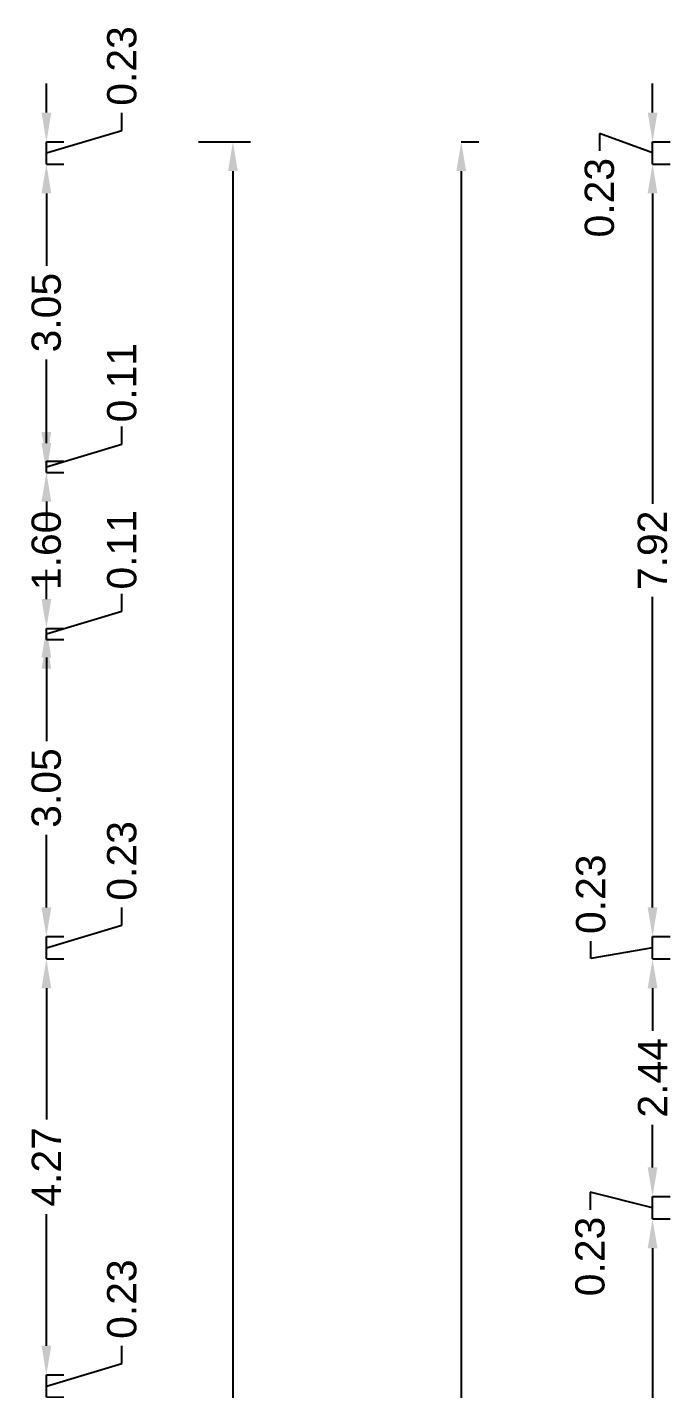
# Model space of a CAD drawing. Header units: metres. Extents: x -278 to 15491, y -352 to 277.
# Drawn here: x 15311.69 to 15318.31, y -310.71 to -296.75 of the extents above; entities that cross this region are included whole.
import ezdxf

# ---------------------------------------------------------------- set-up
doc = ezdxf.new("R2010")
doc.units = ezdxf.units.M
doc.header["$MEASUREMENT"] = 0
doc.layers.add('0 @ 1', color=7, linetype='Continuous')
doc.styles.get("Standard").update_dxf_attribs({"font": 'arial.ttf'})
doc.dimstyles.new('Annotative', dxfattribs={"dimscale": 0, "dimtxt": 0.3, "dimasz": 0.3, "dimexe": 0.18, "dimexo": 0.0625, "dimgap": 0.09, "dimtad": 0, "dimzin": 0, "dimdsep": 46, "dimtxsty": 'Standard', "dimcen": 0.09, "dimadec": 0, "dimazin": 0, "dimtfac": 1, "dimtofl": 0, "dimtmove": 0, "dimatfit": 3, "dimfxl": 0, "dimtolj": 1, "dimtzin": 0, "dimarcsym": 0})

# ---------------------------------------------------------------- blocks, each defined once
blk = doc.blocks.new('*D37')
at = {"color": 0, "lineweight": -2, "ltscale": 10}
for p, q in [((15311.889, -310.272), (15311.889, -309.972)), ((15312.664, -310.454), (15312.664, -310.274)), ((15311.889, -310.686), (15312.664, -310.454)), ((15311.889, -310.572), (15312.069, -310.572)), ((15311.889, -310.8), (15311.889, -310.572)), ((15311.889, -310.8), (15312.069, -310.8)), ((15311.889, -311.1), (15311.889, -311.4))]:
    blk.add_line(p, q, dxfattribs=at)
at = {"color": 0, "lineweight": 0, "ltscale": 10}
for points in [[(15311.839, -310.272), (15311.939, -310.272), (15311.889, -310.572)], [(15311.839, -311.1), (15311.939, -311.1), (15311.889, -310.8)]]:
    blk.add_solid(points, dxfattribs=at)
at = {"layer": 'Defpoints', "color": 0, "lineweight": 0, "ltscale": 10}
for p in [(15311.889, -310.572), (15311.889, -310.572), (15311.889, -310.8)]:
    blk.add_point(p, dxfattribs=at)
at = {"color": 0, "lineweight": 0, "ltscale": 10, "insert": (15312.664, -309.794), "char_height": 0.3, "attachment_point": 5, "rotation": 90}
blk.add_mtext('\\A1;0.23', dxfattribs=at)
blk = doc.blocks.new('*D38')
at = {"color": 0, "lineweight": -2, "ltscale": 10}
for p, q in [((15311.889, -306.305), (15312.069, -306.305)), ((15311.889, -306.605), (15311.889, -307.953)), ((15311.889, -310.272), (15311.889, -308.924)), ((15311.889, -310.572), (15312.069, -310.572))]:
    blk.add_line(p, q, dxfattribs=at)
at = {"color": 0, "lineweight": 0, "ltscale": 10}
for points in [[(15311.839, -306.605), (15311.939, -306.605), (15311.889, -306.305)], [(15311.839, -310.272), (15311.939, -310.272), (15311.889, -310.572)]]:
    blk.add_solid(points, dxfattribs=at)
at = {"layer": 'Defpoints', "color": 0, "lineweight": 0, "ltscale": 10}
for p in [(15311.889, -306.305), (15311.889, -306.305), (15311.889, -310.572)]:
    blk.add_point(p, dxfattribs=at)
at = {"color": 0, "lineweight": 0, "ltscale": 10, "insert": (15311.889, -308.438), "char_height": 0.3, "attachment_point": 5, "rotation": 90}
blk.add_mtext('\\A1;4.27', dxfattribs=at)
blk = doc.blocks.new('*D39')
at = {"color": 0, "lineweight": -2, "ltscale": 10}
for p, q in [((15311.889, -305.776), (15311.889, -305.476)), ((15312.664, -305.958), (15312.664, -305.778)), ((15311.889, -306.191), (15312.664, -305.958)), ((15311.889, -306.076), (15312.069, -306.076)), ((15311.889, -306.305), (15311.889, -306.076)), ((15311.889, -306.305), (15312.069, -306.305)), ((15311.889, -306.605), (15311.889, -306.905))]:
    blk.add_line(p, q, dxfattribs=at)
at = {"color": 0, "lineweight": 0, "ltscale": 10}
for points in [[(15311.839, -305.776), (15311.939, -305.776), (15311.889, -306.076)], [(15311.839, -306.605), (15311.939, -306.605), (15311.889, -306.305)]]:
    blk.add_solid(points, dxfattribs=at)
at = {"layer": 'Defpoints', "color": 0, "lineweight": 0, "ltscale": 10}
for p in [(15311.889, -306.076), (15311.889, -306.076), (15311.889, -306.305)]:
    blk.add_point(p, dxfattribs=at)
at = {"color": 0, "lineweight": 0, "ltscale": 10, "insert": (15312.664, -305.299), "char_height": 0.3, "attachment_point": 5, "rotation": 90}
blk.add_mtext('\\A1;0.23', dxfattribs=at)
blk = doc.blocks.new('*D40')
at = {"color": 0, "lineweight": -2, "ltscale": 10}
for p, q in [((15311.889, -303.029), (15312.069, -303.029)), ((15311.889, -303.329), (15311.889, -304.072)), ((15311.889, -305.776), (15311.889, -305.033)), ((15311.889, -306.076), (15312.069, -306.076))]:
    blk.add_line(p, q, dxfattribs=at)
at = {"color": 0, "lineweight": 0, "ltscale": 10}
for points in [[(15311.839, -303.329), (15311.939, -303.329), (15311.889, -303.029)], [(15311.839, -305.776), (15311.939, -305.776), (15311.889, -306.076)]]:
    blk.add_solid(points, dxfattribs=at)
at = {"layer": 'Defpoints', "color": 0, "lineweight": 0, "ltscale": 10}
for p in [(15311.889, -303.029), (15311.889, -303.029), (15311.889, -306.076)]:
    blk.add_point(p, dxfattribs=at)
at = {"color": 0, "lineweight": 0, "ltscale": 10, "insert": (15311.889, -304.552), "char_height": 0.3, "attachment_point": 5, "rotation": 90}
blk.add_mtext('\\A1;3.05', dxfattribs=at)
blk = doc.blocks.new('*D41')
at = {"color": 0, "lineweight": -2, "ltscale": 10}
for p, q in [((15311.889, -302.614), (15311.889, -302.314)), ((15312.664, -302.739), (15312.664, -302.559)), ((15311.889, -302.971), (15312.664, -302.739)), ((15311.889, -302.914), (15312.069, -302.914)), ((15311.889, -303.029), (15311.889, -302.914)), ((15311.889, -303.029), (15312.069, -303.029)), ((15311.889, -303.329), (15311.889, -303.629))]:
    blk.add_line(p, q, dxfattribs=at)
at = {"color": 0, "lineweight": 0, "ltscale": 10}
for points in [[(15311.839, -302.614), (15311.939, -302.614), (15311.889, -302.914)], [(15311.839, -303.329), (15311.939, -303.329), (15311.889, -303.029)]]:
    blk.add_solid(points, dxfattribs=at)
at = {"layer": 'Defpoints', "color": 0, "lineweight": 0, "ltscale": 10}
for p in [(15311.889, -302.914), (15311.889, -302.914), (15311.889, -303.029)]:
    blk.add_point(p, dxfattribs=at)
at = {"color": 0, "lineweight": 0, "ltscale": 10, "insert": (15312.664, -302.108), "char_height": 0.3, "attachment_point": 5, "rotation": 90}
blk.add_mtext('\\A1;0.11', dxfattribs=at)
blk = doc.blocks.new('*D42')
at = {"color": 0, "lineweight": -2, "ltscale": 10}
for p, q in [((15311.889, -301.014), (15311.889, -300.714)), ((15311.889, -301.314), (15312.069, -301.314)), ((15311.889, -302.914), (15312.069, -302.914)), ((15311.889, -303.214), (15311.889, -303.514))]:
    blk.add_line(p, q, dxfattribs=at)
at = {"color": 0, "lineweight": 0, "ltscale": 10}
for points in [[(15311.839, -301.014), (15311.939, -301.014), (15311.889, -301.314)], [(15311.839, -303.214), (15311.939, -303.214), (15311.889, -302.914)]]:
    blk.add_solid(points, dxfattribs=at)
at = {"layer": 'Defpoints', "color": 0, "lineweight": 0, "ltscale": 10}
for p in [(15311.889, -301.314), (15311.889, -301.314), (15311.889, -302.914)]:
    blk.add_point(p, dxfattribs=at)
at = {"color": 0, "lineweight": 0, "ltscale": 10, "insert": (15311.889, -302.114), "char_height": 0.3, "attachment_point": 5, "rotation": 90}
blk.add_mtext('\\A1;1.60', dxfattribs=at)
blk = doc.blocks.new('*D43')
at = {"color": 0, "lineweight": -2, "ltscale": 10}
for p, q in [((15311.889, -300.9), (15311.889, -300.6)), ((15312.664, -301.025), (15312.664, -300.845)), ((15311.889, -301.257), (15312.664, -301.025)), ((15311.889, -301.2), (15312.069, -301.2)), ((15311.889, -301.314), (15311.889, -301.2)), ((15311.889, -301.314), (15312.069, -301.314)), ((15311.889, -301.614), (15311.889, -301.914))]:
    blk.add_line(p, q, dxfattribs=at)
at = {"color": 0, "lineweight": 0, "ltscale": 10}
for points in [[(15311.839, -300.9), (15311.939, -300.9), (15311.889, -301.2)], [(15311.839, -301.614), (15311.939, -301.614), (15311.889, -301.314)]]:
    blk.add_solid(points, dxfattribs=at)
at = {"layer": 'Defpoints', "color": 0, "lineweight": 0, "ltscale": 10}
for p in [(15311.889, -301.2), (15311.889, -301.2), (15311.889, -301.314)]:
    blk.add_point(p, dxfattribs=at)
at = {"color": 0, "lineweight": 0, "ltscale": 10, "insert": (15312.664, -300.394), "char_height": 0.3, "attachment_point": 5, "rotation": 90}
blk.add_mtext('\\A1;0.11', dxfattribs=at)
blk = doc.blocks.new('*D44')
at = {"color": 0, "lineweight": -2, "ltscale": 10}
for p, q in [((15311.889, -298.152), (15312.069, -298.152)), ((15311.889, -298.452), (15311.889, -299.195)), ((15311.889, -300.9), (15311.889, -300.157)), ((15311.889, -301.2), (15312.069, -301.2))]:
    blk.add_line(p, q, dxfattribs=at)
at = {"color": 0, "lineweight": 0, "ltscale": 10}
for points in [[(15311.839, -298.452), (15311.939, -298.452), (15311.889, -298.152)], [(15311.839, -300.9), (15311.939, -300.9), (15311.889, -301.2)]]:
    blk.add_solid(points, dxfattribs=at)
at = {"layer": 'Defpoints', "color": 0, "lineweight": 0, "ltscale": 10}
for p in [(15311.889, -298.152), (15311.889, -298.152), (15311.889, -301.2)]:
    blk.add_point(p, dxfattribs=at)
at = {"color": 0, "lineweight": 0, "ltscale": 10, "insert": (15311.889, -299.676), "char_height": 0.3, "attachment_point": 5, "rotation": 90}
blk.add_mtext('\\A1;3.05', dxfattribs=at)
blk = doc.blocks.new('*D45')
at = {"color": 0, "lineweight": -2, "ltscale": 10}
for p, q in [((15311.889, -297.624), (15311.889, -297.324)), ((15312.664, -297.806), (15312.664, -297.626)), ((15311.889, -298.038), (15312.664, -297.806)), ((15311.889, -297.924), (15312.069, -297.924)), ((15311.889, -298.152), (15311.889, -297.924)), ((15311.889, -298.152), (15312.069, -298.152)), ((15311.889, -298.452), (15311.889, -298.752))]:
    blk.add_line(p, q, dxfattribs=at)
at = {"color": 0, "lineweight": 0, "ltscale": 10}
for points in [[(15311.839, -297.624), (15311.939, -297.624), (15311.889, -297.924)], [(15311.839, -298.452), (15311.939, -298.452), (15311.889, -298.152)]]:
    blk.add_solid(points, dxfattribs=at)
at = {"layer": 'Defpoints', "color": 0, "lineweight": 0, "ltscale": 10}
for p in [(15311.889, -297.924), (15311.889, -297.924), (15311.889, -298.152)]:
    blk.add_point(p, dxfattribs=at)
at = {"color": 0, "lineweight": 0, "ltscale": 10, "insert": (15312.664, -297.146), "char_height": 0.3, "attachment_point": 5, "rotation": 90}
blk.add_mtext('\\A1;0.23', dxfattribs=at)
blk = doc.blocks.new('*D46')
at = {"color": 0, "lineweight": -2, "ltscale": 10}
for p, q in [((15313.451, -297.924), (15313.983, -297.924)), ((15313.803, -298.224), (15313.803, -312.339)), ((15313.803, -327.644), (15313.803, -313.528)), ((15313.451, -327.944), (15313.983, -327.944))]:
    blk.add_line(p, q, dxfattribs=at)
at = {"color": 0, "lineweight": 0, "ltscale": 10}
for points in [[(15313.753, -298.224), (15313.853, -298.224), (15313.803, -297.924)], [(15313.753, -327.644), (15313.853, -327.644), (15313.803, -327.944)]]:
    blk.add_solid(points, dxfattribs=at)
at = {"layer": 'Defpoints', "color": 0, "lineweight": 0, "ltscale": 10}
for p in [(15313.388, -297.924), (15313.803, -297.924), (15313.388, -327.944)]:
    blk.add_point(p, dxfattribs=at)
at = {"color": 0, "lineweight": 0, "ltscale": 10, "insert": (15313.803, -312.934), "char_height": 0.3, "attachment_point": 5, "rotation": 90}
blk.add_mtext('\\A1;30.02', dxfattribs=at)
blk = doc.blocks.new('*D150')
at = {"color": 0, "lineweight": -2, "ltscale": 10}
for p, q in [((15318.109, -308.972), (15318.289, -308.972)), ((15318.109, -309.272), (15318.109, -311.539)), ((15318.109, -314.767), (15318.109, -312.499)), ((15318.109, -315.067), (15318.289, -315.067))]:
    blk.add_line(p, q, dxfattribs=at)
at = {"color": 0, "lineweight": 0, "ltscale": 10}
for points in [[(15318.059, -309.272), (15318.159, -309.272), (15318.109, -308.972)], [(15318.059, -314.767), (15318.159, -314.767), (15318.109, -315.067)]]:
    blk.add_solid(points, dxfattribs=at)
at = {"layer": 'Defpoints', "color": 0, "lineweight": 0, "ltscale": 10}
for p in [(15318.109, -308.972), (15318.109, -308.972), (15318.109, -315.067)]:
    blk.add_point(p, dxfattribs=at)
at = {"color": 0, "lineweight": 0, "ltscale": 10, "insert": (15318.109, -312.019), "char_height": 0.3, "attachment_point": 5, "rotation": 90}
blk.add_mtext('\\A1;6.10', dxfattribs=at)
blk = doc.blocks.new('*D151')
at = {"color": 0, "lineweight": -2, "ltscale": 10}
for p, q in [((15318.109, -308.443), (15318.109, -308.143)), ((15318.109, -308.857), (15317.468, -308.697)), ((15317.468, -308.697), (15317.468, -308.877)), ((15318.109, -308.743), (15318.289, -308.743)), ((15318.109, -308.972), (15318.109, -308.743)), ((15318.109, -308.972), (15318.289, -308.972)), ((15318.109, -309.272), (15318.109, -309.572))]:
    blk.add_line(p, q, dxfattribs=at)
at = {"color": 0, "lineweight": 0, "ltscale": 10}
for points in [[(15318.059, -308.443), (15318.159, -308.443), (15318.109, -308.743)], [(15318.059, -309.272), (15318.159, -309.272), (15318.109, -308.972)]]:
    blk.add_solid(points, dxfattribs=at)
at = {"layer": 'Defpoints', "color": 0, "lineweight": 0, "ltscale": 10}
for p in [(15318.109, -308.743), (15318.109, -308.743), (15318.109, -308.972)]:
    blk.add_point(p, dxfattribs=at)
at = {"color": 0, "lineweight": 0, "ltscale": 10, "insert": (15317.468, -309.357), "char_height": 0.3, "attachment_point": 5, "rotation": 90}
blk.add_mtext('\\A1;0.23', dxfattribs=at)
blk = doc.blocks.new('*D152')
at = {"color": 0, "lineweight": -2, "ltscale": 10}
for p, q in [((15318.109, -306.305), (15318.289, -306.305)), ((15318.109, -306.605), (15318.109, -307.042)), ((15318.109, -308.443), (15318.109, -308.006)), ((15318.109, -308.743), (15318.289, -308.743))]:
    blk.add_line(p, q, dxfattribs=at)
at = {"color": 0, "lineweight": 0, "ltscale": 10}
for points in [[(15318.059, -306.605), (15318.159, -306.605), (15318.109, -306.305)], [(15318.059, -308.443), (15318.159, -308.443), (15318.109, -308.743)]]:
    blk.add_solid(points, dxfattribs=at)
at = {"layer": 'Defpoints', "color": 0, "lineweight": 0, "ltscale": 10}
for p in [(15318.109, -306.305), (15318.109, -306.305), (15318.109, -308.743)]:
    blk.add_point(p, dxfattribs=at)
at = {"color": 0, "lineweight": 0, "ltscale": 10, "insert": (15318.109, -307.524), "char_height": 0.3, "attachment_point": 5, "rotation": 90}
blk.add_mtext('\\A1;2.44', dxfattribs=at)
blk = doc.blocks.new('*D153')
at = {"color": 0, "lineweight": -2, "ltscale": 10}
for p, q in [((15318.109, -305.776), (15318.109, -305.476)), ((15318.109, -306.076), (15318.289, -306.076)), ((15318.109, -306.305), (15318.109, -306.076)), ((15317.476, -306.301), (15317.476, -306.121)), ((15318.109, -306.191), (15317.476, -306.301)), ((15318.109, -306.305), (15318.289, -306.305)), ((15318.109, -306.605), (15318.109, -306.905))]:
    blk.add_line(p, q, dxfattribs=at)
at = {"color": 0, "lineweight": 0, "ltscale": 10}
for points in [[(15318.059, -305.776), (15318.159, -305.776), (15318.109, -306.076)], [(15318.059, -306.605), (15318.159, -306.605), (15318.109, -306.305)]]:
    blk.add_solid(points, dxfattribs=at)
at = {"layer": 'Defpoints', "color": 0, "lineweight": 0, "ltscale": 10}
for p in [(15318.109, -306.076), (15318.109, -306.076), (15318.109, -306.305)]:
    blk.add_point(p, dxfattribs=at)
at = {"color": 0, "lineweight": 0, "ltscale": 10, "insert": (15317.476, -305.641), "char_height": 0.3, "attachment_point": 5, "rotation": 90}
blk.add_mtext('\\A1;0.23', dxfattribs=at)
blk = doc.blocks.new('*D154')
at = {"color": 0, "lineweight": -2, "ltscale": 10}
for p, q in [((15318.109, -298.152), (15318.289, -298.152)), ((15318.109, -298.452), (15318.109, -301.637)), ((15318.109, -305.776), (15318.109, -302.591)), ((15318.109, -306.076), (15318.289, -306.076))]:
    blk.add_line(p, q, dxfattribs=at)
at = {"color": 0, "lineweight": 0, "ltscale": 10}
for points in [[(15318.059, -298.452), (15318.159, -298.452), (15318.109, -298.152)], [(15318.059, -305.776), (15318.159, -305.776), (15318.109, -306.076)]]:
    blk.add_solid(points, dxfattribs=at)
at = {"layer": 'Defpoints', "color": 0, "lineweight": 0, "ltscale": 10}
for p in [(15318.109, -298.152), (15318.109, -298.152), (15318.109, -306.076)]:
    blk.add_point(p, dxfattribs=at)
at = {"color": 0, "lineweight": 0, "ltscale": 10, "insert": (15318.109, -302.114), "char_height": 0.3, "attachment_point": 5, "rotation": 90}
blk.add_mtext('\\A1;7.92', dxfattribs=at)
blk = doc.blocks.new('*D155')
at = {"color": 0, "lineweight": -2, "ltscale": 10}
for p, q in [((15318.109, -297.624), (15318.109, -297.324)), ((15318.109, -298.038), (15317.565, -297.837)), ((15317.565, -297.837), (15317.565, -298.017)), ((15318.109, -297.924), (15318.289, -297.924)), ((15318.109, -298.152), (15318.109, -297.924)), ((15318.109, -298.152), (15318.289, -298.152)), ((15318.109, -298.452), (15318.109, -298.752))]:
    blk.add_line(p, q, dxfattribs=at)
at = {"color": 0, "lineweight": 0, "ltscale": 10}
for points in [[(15318.059, -297.624), (15318.159, -297.624), (15318.109, -297.924)], [(15318.059, -298.452), (15318.159, -298.452), (15318.109, -298.152)]]:
    blk.add_solid(points, dxfattribs=at)
at = {"layer": 'Defpoints', "color": 0, "lineweight": 0, "ltscale": 10}
for p in [(15318.109, -297.924), (15318.109, -297.924), (15318.109, -298.152)]:
    blk.add_point(p, dxfattribs=at)
at = {"color": 0, "lineweight": 0, "ltscale": 10, "insert": (15317.565, -298.497), "char_height": 0.3, "attachment_point": 5, "rotation": 90}
blk.add_mtext('\\A1;0.23', dxfattribs=at)
blk = doc.blocks.new('*D156')
at = {"color": 0, "lineweight": -2, "ltscale": 10}
for p, q in [((15316.146, -297.924), (15316.326, -297.924)), ((15316.146, -298.224), (15316.146, -312.339)), ((15316.146, -327.644), (15316.146, -313.528)), ((15316.146, -327.944), (15316.326, -327.944))]:
    blk.add_line(p, q, dxfattribs=at)
at = {"color": 0, "lineweight": 0, "ltscale": 10}
for points in [[(15316.096, -298.224), (15316.196, -298.224), (15316.146, -297.924)], [(15316.096, -327.644), (15316.196, -327.644), (15316.146, -327.944)]]:
    blk.add_solid(points, dxfattribs=at)
at = {"layer": 'Defpoints', "color": 0, "lineweight": 0, "ltscale": 10}
for p in [(15316.146, -297.924), (15316.146, -297.924), (15316.146, -327.944)]:
    blk.add_point(p, dxfattribs=at)
at = {"color": 0, "lineweight": 0, "ltscale": 10, "insert": (15316.146, -312.934), "char_height": 0.3, "attachment_point": 5, "rotation": 90}
blk.add_mtext('\\A1;30.02', dxfattribs=at)

msp = doc.modelspace()

# ---------------------------------------------------------------- dimensions: what is measured, and where the dimension line sits
at = {"layer": '0 @ 1', "lineweight": 0, "ltscale": 10}
for base, p1, p2, picture, middle in [((15311.889, -297.924), (15311.889, -298.152), (15311.889, -297.924), '*D45', (15312.664, -297.536)), ((15311.889, -298.152), (15311.889, -301.2), (15311.889, -298.152), '*D44', (15311.889, -299.676)), ((15318.109, -298.152), (15318.109, -306.076), (15318.109, -298.152), '*D154', (15318.109, -302.114)), ((15311.889, -301.2), (15311.889, -301.314), (15311.889, -301.2), '*D43', (15312.664, -300.755)), ((15311.889, -301.314), (15311.889, -302.914), (15311.889, -301.314), '*D42', (15311.889, -302.114)), ((15311.8891, -302.9143), (15311.8891, -303.0286), (15311.8891, -302.9143), '*D41', (15312.6636, -302.4691)), ((15311.889, -303.029), (15311.889, -306.076), (15311.889, -303.029), '*D40', (15311.889, -304.552)), ((15311.889, -306.076), (15311.889, -306.305), (15311.889, -306.076), '*D39', (15312.664, -305.688)), ((15311.889, -306.305), (15311.889, -310.572), (15311.889, -306.305), '*D38', (15311.889, -308.438)), ((15318.109, -306.305), (15318.109, -308.743), (15318.109, -306.305), '*D152', (15318.109, -307.524)), ((15318.1093, -308.9716), (15318.1093, -315.0671), (15318.1093, -308.9716), '*D150', (15318.1093, -312.0194)), ((15311.889, -310.572), (15311.889, -310.8), (15311.889, -310.572), '*D37', (15312.664, -310.184))]:
    dim = msp.add_linear_dim(base=base, p1=p1, p2=p2, angle=270, dimstyle='Annotative', override={"dimscale": 1, "dimtix": 0, "dimtofl": 0, "dimtmove": 1, "dimatfit": 3, "dimfxl": 7.5, "dimfxlon": 1, "dimarcsym": 1}, dxfattribs=at)
    dim.commit()
    dim.dimension.update_dxf_attribs({"geometry": picture, "text_midpoint": middle})
for base, p1, p2, picture, middle in [((15318.109, -297.924), (15318.109, -298.152), (15318.109, -297.924), '*D155', (15317.565, -298.107)), ((15318.109, -306.076), (15318.109, -306.305), (15318.109, -306.076), '*D153', (15317.476, -306.031)), ((15318.109, -308.743), (15318.109, -308.972), (15318.109, -308.743), '*D151', (15317.468, -308.967))]:
    dim = msp.add_linear_dim(base=base, p1=p1, p2=p2, angle=270, dimstyle='Annotative', override={"dimscale": 1, "dimtix": 0, "dimtofl": 0, "dimtmove": 1, "dimatfit": 3, "dimfxl": 7.5, "dimfxlon": 1, "dimarcsym": 1}, dxfattribs=at)
    dim.commit()
    dim.dimension.update_dxf_attribs({"geometry": picture, "text_midpoint": middle, "dimtype": 128})
for p1, p2, distance, picture, middle in [((15313.388, -327.944), (15313.388, -297.924), -0.414, '*D46', (15313.803, -312.934)), ((15316.146, -327.944), (15316.146, -297.924), 0, '*D156', (15316.146, -312.934))]:
    dim = msp.add_aligned_dim(p1=p1, p2=p2, distance=distance, dimstyle='Annotative', override={"dimscale": 1, "dimtix": 0, "dimtofl": 0, "dimtmove": 0, "dimatfit": 3, "dimfxl": 7.5, "dimfxlon": 1, "dimarcsym": 1}, dxfattribs=at)
    dim.commit()
    dim.dimension.update_dxf_attribs({"geometry": picture, "text_midpoint": middle})

doc.saveas('drawing.dxf')
